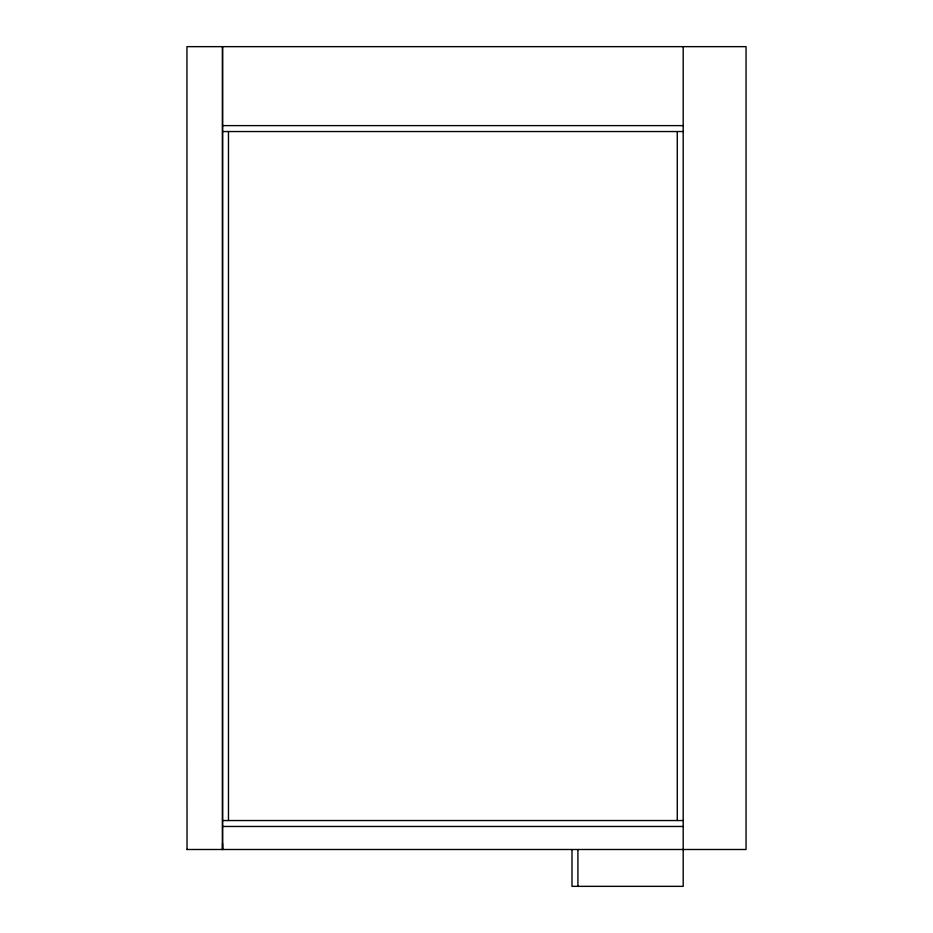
<?xml version="1.0" encoding="UTF-8"?>
<svg xmlns="http://www.w3.org/2000/svg" width="933" height="933" viewBox="0 0 933 933"><rect width="100%" height="100%" fill="white"/><g stroke="black" fill="none" stroke-linecap="round" stroke-linejoin="round"><path stroke-width="1.4" d="M222.555 843.572L222.555 849.496L222.555 46.65M222.555 125.617L683.201 125.617M222.555 131.541L683.201 131.541M222.555 820.539L683.201 820.539M222.555 826.463L683.201 826.463M186.95 849.496L746.05 849.496L746.05 46.65L186.95 46.65L187.02 849.496M683.201 46.65L683.201 849.496M683.201 850.08L683.201 886.35L571.987 886.35L571.987 849.963M677.276 131.541L677.276 820.539M577.912 849.963L577.912 886.35M228.468 131.541L228.468 820.539M222.486 46.65L222.486 849.496"/></g></svg>
